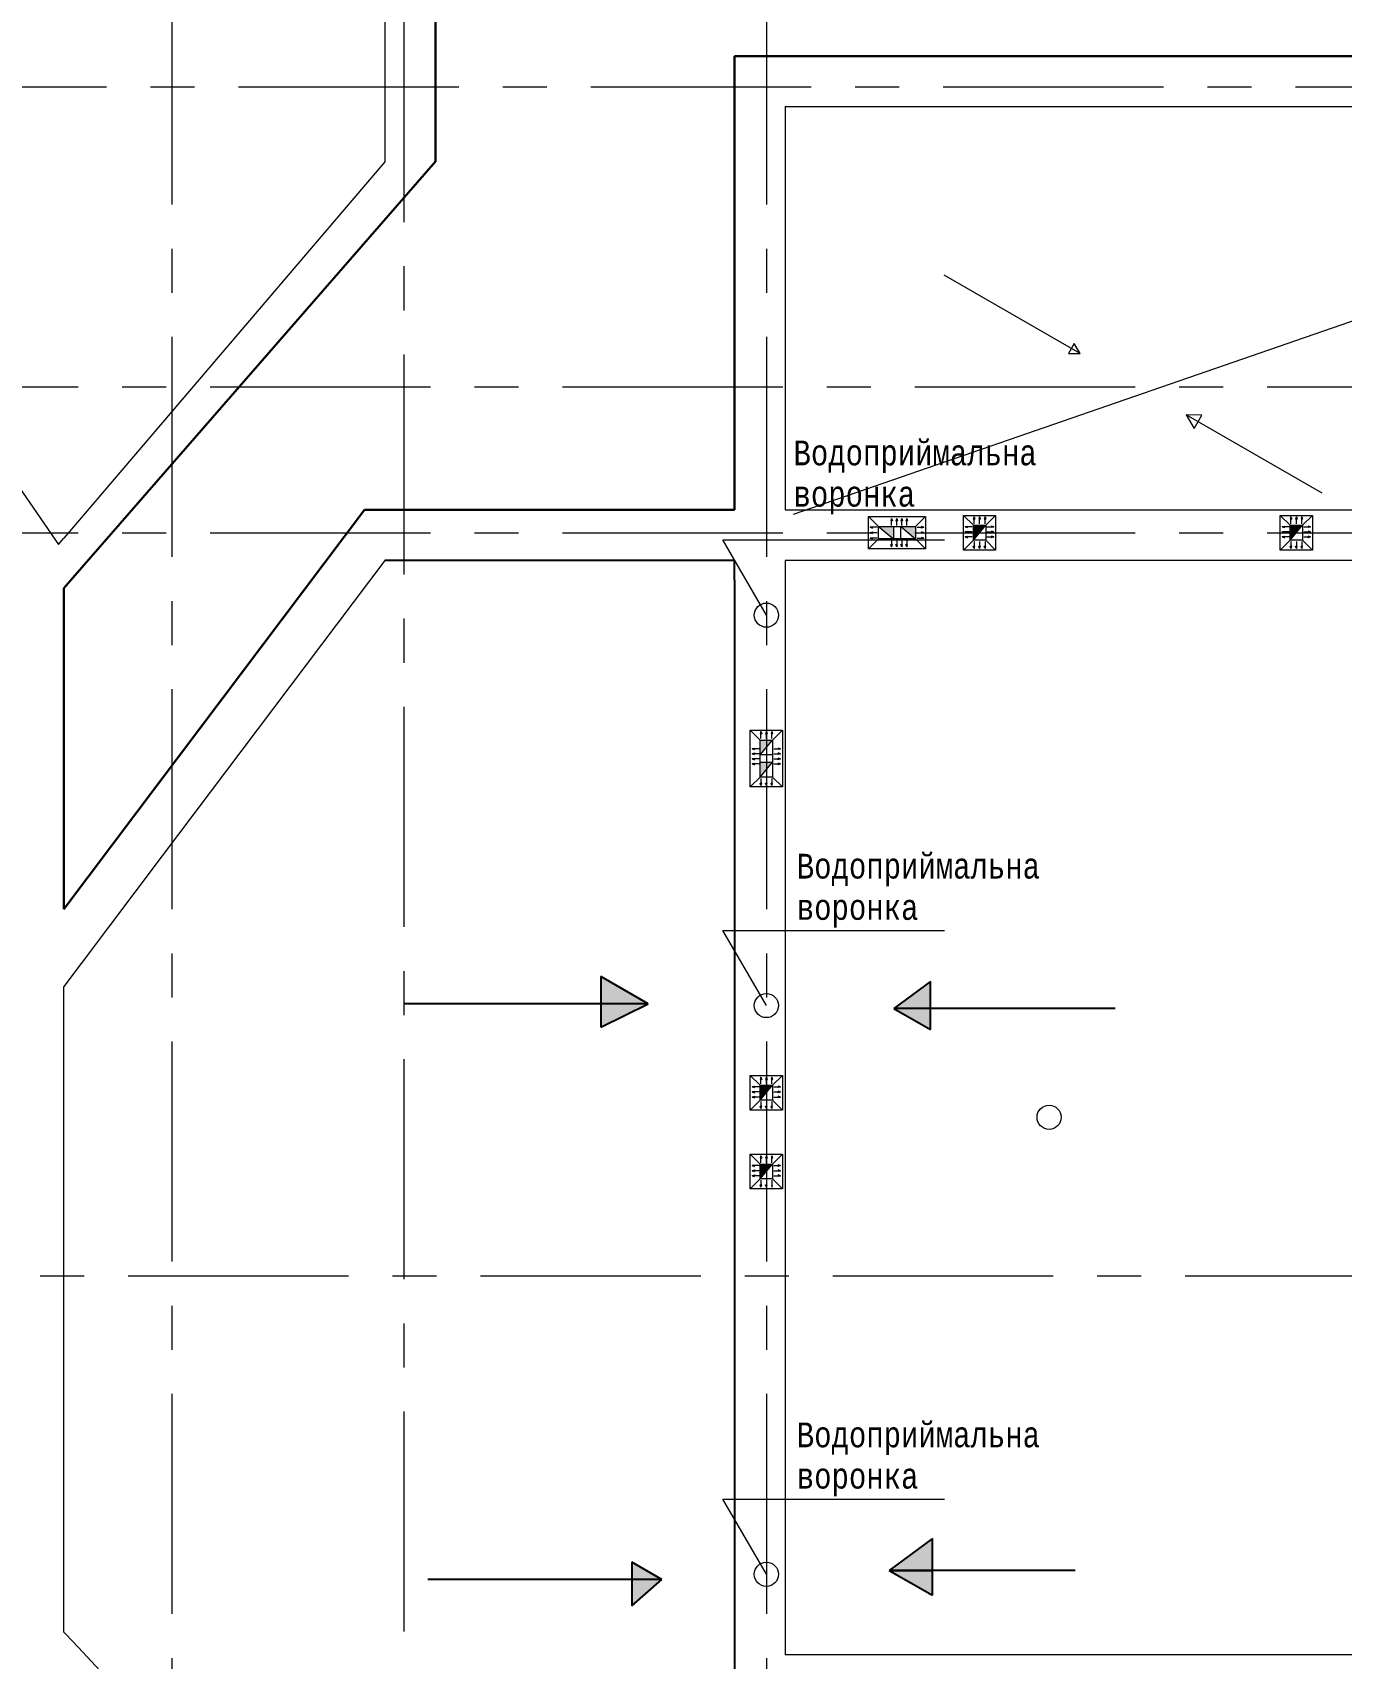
# Model space of a CAD drawing. Header units: millimetres. Extents: x -689206 to 4969298, y -1019800 to 703299.
# Drawn here: x 468874 to 482086, y -71570 to -55160 of the extents above; entities that cross this region are included whole.
import ezdxf

# ---------------------------------------------------------------- set-up
doc = ezdxf.new("R2010")
doc.units = ezdxf.units.MM
doc.linetypes.add('JIS_02_4.0', pattern=[5.5, 4, -1.5])
doc.linetypes.add('осеваяX2', pattern=[101.6, 63.5, -12.7, 12.7, -12.7])
doc.layers.add('кровля', color=211, linetype='Continuous')
doc.layers.add('четотам', color=7, linetype='Continuous')
for name, color, linetype, lineweight in [('несущие', 7, 'Continuous', 30), ('РАЗМЕРЫ', 7, 'Continuous', 9), ('сваи', 7, 'JIS_02_4.0', 30), ('стены', 7, 'Continuous', 20)]:
    doc.layers.add(name, color=color, linetype=linetype, lineweight=lineweight)
doc.styles.add('Аннотативный', font='isocteur.ttf', dxfattribs={"width": 0.7, "height": 250})

msp = doc.modelspace()

# ---------------------------------------------------------------- hatches: boundary and pattern name
at = {"layer": 'кровля', "lineweight": 15, "true_color": 0x000000}
h = msp.add_hatch(color=18, dxfattribs=at)
h.dxf.hatch_style = 1
h.paths.add_polyline_path([(478377.2, -60072.6), (478385.4, -60072.6), (478377.2, -60048.9)])
h.paths.add_polyline_path([(478369.1, -60072.6), (478377.2, -60072.6), (478377.2, -60048.9)])
h = msp.add_hatch(color=18, dxfattribs=at)
h.dxf.hatch_style = 1
h.paths.add_polyline_path([(478432.5, -60072.6), (478440.6, -60072.6), (478432.5, -60048.9)])
h.paths.add_polyline_path([(478424.4, -60072.6), (478432.5, -60072.6), (478432.5, -60048.9)])
h = msp.add_hatch(color=18, dxfattribs=at)
h.dxf.hatch_style = 1
h.paths.add_polyline_path([(478487.8, -60048.9), (478479.6, -60072.6), (478487.8, -60072.6)])
h.paths.add_polyline_path([(478487.8, -60048.9), (478487.8, -60072.6), (478495.9, -60072.6)])
h = msp.add_hatch(color=18, dxfattribs=at)
h.dxf.hatch_style = 1
h.paths.add_polyline_path([(481574.7, -60072.6), (481582.9, -60072.6), (481574.7, -60048.9)])
h.paths.add_polyline_path([(481566.6, -60072.6), (481574.7, -60072.6), (481574.7, -60048.9)])
h = msp.add_hatch(color=18, dxfattribs=at)
h.dxf.hatch_style = 1
h.paths.add_polyline_path([(481630, -60072.6), (481638.1, -60072.6), (481630, -60048.9)])
h.paths.add_polyline_path([(481621.9, -60072.6), (481630, -60072.6), (481630, -60048.9)])
h = msp.add_hatch(color=18, dxfattribs=at)
h.dxf.hatch_style = 1
h.paths.add_polyline_path([(481685.3, -60048.9), (481677.1, -60072.6), (481685.3, -60072.6)])
h.paths.add_polyline_path([(481685.3, -60048.9), (481685.3, -60072.6), (481693.4, -60072.6)])
at = {"layer": 'кровля', "lineweight": 15}
h = msp.add_hatch(color=7, dxfattribs=at)
h.dxf.hatch_style = 1
h.paths.add_polyline_path([(477328.1, -60152.5), (477351.7, -60160.6), (477351.7, -60152.5)])
h.paths.add_polyline_path([(477328.1, -60152.5), (477351.7, -60152.5), (477351.7, -60144.3)])
h = msp.add_hatch(color=7, dxfattribs=at)
h.dxf.hatch_style = 1
h.paths.add_polyline_path([(477328.1, -60207.8), (477351.7, -60215.9), (477351.7, -60207.8)])
h.paths.add_polyline_path([(477328.1, -60207.8), (477351.7, -60207.8), (477351.7, -60199.6)])
h = msp.add_hatch(color=7, dxfattribs=at)
h.dxf.hatch_style = 1
h.paths.add_polyline_path([(477545.3, -60087.4), (477553.5, -60087.4), (477545.3, -60063.8)])
h.paths.add_polyline_path([(477537.2, -60087.4), (477545.3, -60087.4), (477545.3, -60063.8)])
h = msp.add_hatch(color=7, dxfattribs=at)
h.dxf.hatch_style = 1
h.paths.add_polyline_path([(477596.6, -60063.8), (477588.5, -60087.4), (477596.6, -60087.4)])
h.paths.add_polyline_path([(477596.6, -60063.8), (477596.6, -60087.4), (477604.7, -60087.4)])
h = msp.add_hatch(color=7, dxfattribs=at)
h.dxf.hatch_style = 1
h.paths.add_polyline_path([(477647.8, -60063.8), (477639.7, -60087.4), (477647.8, -60087.4)])
h.paths.add_polyline_path([(477647.8, -60063.8), (477647.8, -60087.4), (477656, -60087.4)])
h = msp.add_hatch(color=7, dxfattribs=at)
h.dxf.hatch_style = 1
h.paths.add_polyline_path([(477697.6, -60063.8), (477689.5, -60087.4), (477697.6, -60087.4)])
h.paths.add_polyline_path([(477697.6, -60063.8), (477697.6, -60087.4), (477705.8, -60087.4)])
h = msp.add_hatch(color=7, dxfattribs=at)
h.dxf.hatch_style = 1
h.paths.add_polyline_path([(477848.3, -60152.5), (477848.3, -60160.6), (477871.9, -60152.5)])
h.paths.add_polyline_path([(477848.3, -60144.3), (477848.3, -60152.5), (477871.9, -60152.5)])
h = msp.add_hatch(color=7, dxfattribs=at)
h.dxf.hatch_style = 1
h.paths.add_polyline_path([(477848.3, -60207.8), (477848.3, -60215.9), (477871.9, -60207.8)])
h.paths.add_polyline_path([(477848.3, -60199.6), (477848.3, -60207.8), (477871.9, -60207.8)])
at = {"layer": 'кровля', "lineweight": 15, "true_color": 0x000000}
h = msp.add_hatch(color=18, dxfattribs=at)
h.dxf.hatch_style = 1
h.paths.add_polyline_path([(478288.5, -60148.3), (478312.2, -60156.5), (478312.2, -60148.3)])
h.paths.add_polyline_path([(478288.5, -60148.3), (478312.2, -60148.3), (478312.2, -60140.2)])
h = msp.add_hatch(color=18, dxfattribs=at)
h.dxf.hatch_style = 1
h.paths.add_polyline_path([(478288.5, -60199.6), (478312.2, -60207.7), (478312.2, -60199.6)])
h.paths.add_polyline_path([(478288.5, -60199.6), (478312.2, -60199.6), (478312.2, -60191.4)])
h = msp.add_hatch(color=18, dxfattribs=at)
h.dxf.hatch_style = 1
h.paths.add_polyline_path([(478552.8, -60148.3), (478552.8, -60156.5), (478576.5, -60148.3)])
h.paths.add_polyline_path([(478552.8, -60140.2), (478552.8, -60148.3), (478576.5, -60148.3)])
h = msp.add_hatch(color=18, dxfattribs=at)
h.dxf.hatch_style = 1
h.paths.add_polyline_path([(478552.8, -60199.6), (478552.8, -60207.7), (478576.5, -60199.6)])
h.paths.add_polyline_path([(478552.8, -60191.4), (478552.8, -60199.6), (478576.5, -60199.6)])
h = msp.add_hatch(color=18, dxfattribs=at)
h.dxf.hatch_style = 1
h.paths.add_polyline_path([(481486, -60148.3), (481509.7, -60156.5), (481509.7, -60148.3)])
h.paths.add_polyline_path([(481486, -60148.3), (481509.7, -60148.3), (481509.7, -60140.2)])
h = msp.add_hatch(color=18, dxfattribs=at)
h.dxf.hatch_style = 1
h.paths.add_polyline_path([(481486, -60199.6), (481509.7, -60207.7), (481509.7, -60199.6)])
h.paths.add_polyline_path([(481486, -60199.6), (481509.7, -60199.6), (481509.7, -60191.4)])
h = msp.add_hatch(color=18, dxfattribs=at)
h.dxf.hatch_style = 1
h.paths.add_polyline_path([(481750.3, -60148.3), (481750.3, -60156.5), (481774, -60148.3)])
h.paths.add_polyline_path([(481750.3, -60140.2), (481750.3, -60148.3), (481774, -60148.3)])
h = msp.add_hatch(color=18, dxfattribs=at)
h.dxf.hatch_style = 1
h.paths.add_polyline_path([(481750.3, -60199.6), (481750.3, -60207.7), (481774, -60199.6)])
h.paths.add_polyline_path([(481750.3, -60191.4), (481750.3, -60199.6), (481774, -60199.6)])
at = {"layer": 'кровля', "lineweight": 15}
h = msp.add_hatch(color=7, dxfattribs=at)
h.dxf.hatch_style = 1
h.paths.add_polyline_path([(477351.7, -60263.1), (477351.7, -60254.9), (477328.1, -60263.1)])
h.paths.add_polyline_path([(477351.7, -60271.2), (477351.7, -60263.1), (477328.1, -60263.1)])
h = msp.add_hatch(color=7, dxfattribs=at)
h.dxf.hatch_style = 1
h.paths.add_polyline_path([(477545.3, -60351.7), (477553.5, -60328.1), (477545.3, -60328.1)])
h.paths.add_polyline_path([(477545.3, -60351.7), (477545.3, -60328.1), (477537.2, -60328.1)])
h = msp.add_hatch(color=7, dxfattribs=at)
h.dxf.hatch_style = 1
h.paths.add_polyline_path([(477596.6, -60328.1), (477588.5, -60328.1), (477596.6, -60351.7)])
h.paths.add_polyline_path([(477604.7, -60328.1), (477596.6, -60328.1), (477596.6, -60351.7)])
h = msp.add_hatch(color=7, dxfattribs=at)
h.dxf.hatch_style = 1
h.paths.add_polyline_path([(477647.8, -60328.1), (477639.7, -60328.1), (477647.8, -60351.7)])
h.paths.add_polyline_path([(477656, -60328.1), (477647.8, -60328.1), (477647.8, -60351.7)])
h = msp.add_hatch(color=7, dxfattribs=at)
h.dxf.hatch_style = 1
h.paths.add_polyline_path([(477697.6, -60328.1), (477689.5, -60328.1), (477697.6, -60351.7)])
h.paths.add_polyline_path([(477705.8, -60328.1), (477697.6, -60328.1), (477697.6, -60351.7)])
h = msp.add_hatch(color=7, dxfattribs=at)
h.dxf.hatch_style = 1
h.paths.add_polyline_path([(477871.9, -60263.1), (477848.3, -60254.9), (477848.3, -60263.1)])
h.paths.add_polyline_path([(477871.9, -60263.1), (477848.3, -60263.1), (477848.3, -60271.2)])
at = {"layer": 'кровля', "lineweight": 15, "true_color": 0x000000}
h = msp.add_hatch(color=18, dxfattribs=at)
h.dxf.hatch_style = 1
h.paths.add_polyline_path([(478312.2, -60250.8), (478312.2, -60242.7), (478288.5, -60250.8)])
h.paths.add_polyline_path([(478312.2, -60259), (478312.2, -60250.8), (478288.5, -60250.8)])
h = msp.add_hatch(color=18, dxfattribs=at)
h.dxf.hatch_style = 1
h.paths.add_polyline_path([(478377.2, -60366.6), (478385.4, -60343), (478377.2, -60343)])
h.paths.add_polyline_path([(478377.2, -60366.6), (478377.2, -60343), (478369.1, -60343)])
h = msp.add_hatch(color=18, dxfattribs=at)
h.dxf.hatch_style = 1
h.paths.add_polyline_path([(478432.5, -60366.6), (478440.6, -60343), (478432.5, -60343)])
h.paths.add_polyline_path([(478432.5, -60366.6), (478432.5, -60343), (478424.4, -60343)])
h = msp.add_hatch(color=18, dxfattribs=at)
h.dxf.hatch_style = 1
h.paths.add_polyline_path([(478487.8, -60343), (478479.6, -60343), (478487.8, -60366.6)])
h.paths.add_polyline_path([(478495.9, -60343), (478487.8, -60343), (478487.8, -60366.6)])
h = msp.add_hatch(color=18, dxfattribs=at)
h.dxf.hatch_style = 1
h.paths.add_polyline_path([(478576.5, -60250.8), (478552.8, -60242.7), (478552.8, -60250.8)])
h.paths.add_polyline_path([(478576.5, -60250.8), (478552.8, -60250.8), (478552.8, -60259)])
h = msp.add_hatch(color=18, dxfattribs=at)
h.dxf.hatch_style = 1
h.paths.add_polyline_path([(481509.7, -60250.8), (481509.7, -60242.7), (481486, -60250.8)])
h.paths.add_polyline_path([(481509.7, -60259), (481509.7, -60250.8), (481486, -60250.8)])
h = msp.add_hatch(color=18, dxfattribs=at)
h.dxf.hatch_style = 1
h.paths.add_polyline_path([(481582.9, -60343), (481574.7, -60343), (481574.7, -60366.6)])
h.paths.add_polyline_path([(481574.7, -60343), (481566.6, -60343), (481574.7, -60366.6)])
h = msp.add_hatch(color=18, dxfattribs=at)
h.dxf.hatch_style = 1
h.paths.add_polyline_path([(481638.1, -60343), (481630, -60343), (481630, -60366.6)])
h.paths.add_polyline_path([(481630, -60343), (481621.9, -60343), (481630, -60366.6)])
h = msp.add_hatch(color=18, dxfattribs=at)
h.dxf.hatch_style = 1
h.paths.add_polyline_path([(481685.3, -60343), (481677.1, -60343), (481685.3, -60366.6)])
h.paths.add_polyline_path([(481693.4, -60343), (481685.3, -60343), (481685.3, -60366.6)])
h = msp.add_hatch(color=18, dxfattribs=at)
h.dxf.hatch_style = 1
h.paths.add_polyline_path([(481774, -60250.8), (481750.3, -60242.7), (481750.3, -60250.8)])
h.paths.add_polyline_path([(481774, -60250.8), (481750.3, -60250.8), (481750.3, -60259)])
at = {"layer": 'кровля', "lineweight": 15}
h = msp.add_hatch(color=7, dxfattribs=at)
h.dxf.hatch_style = 1
h.paths.add_polyline_path([(476225.8, -62238.6), (476233.9, -62238.6), (476225.8, -62214.9)])
h.paths.add_polyline_path([(476217.6, -62238.6), (476225.8, -62238.6), (476225.8, -62214.9)])
h = msp.add_hatch(color=7, dxfattribs=at)
h.dxf.hatch_style = 1
h.paths.add_polyline_path([(476281.1, -62238.6), (476289.2, -62238.6), (476281.1, -62214.9)])
h.paths.add_polyline_path([(476272.9, -62238.6), (476281.1, -62238.6), (476281.1, -62214.9)])
h = msp.add_hatch(color=7, dxfattribs=at)
h.dxf.hatch_style = 1
h.paths.add_polyline_path([(476336.3, -62214.9), (476328.2, -62238.6), (476336.3, -62238.6)])
h.paths.add_polyline_path([(476336.3, -62214.9), (476336.3, -62238.6), (476344.5, -62238.6)])
h = msp.add_hatch(color=7, dxfattribs=at)
h.dxf.hatch_style = 1
h.paths.add_polyline_path([(476137.1, -62389.2), (476160.7, -62397.4), (476160.7, -62389.2)])
h.paths.add_polyline_path([(476137.1, -62389.2), (476160.7, -62389.2), (476160.7, -62381.1)])
h = msp.add_hatch(color=7, dxfattribs=at)
h.dxf.hatch_style = 1
h.paths.add_polyline_path([(476137.1, -62439), (476160.7, -62447.2), (476160.7, -62439)])
h.paths.add_polyline_path([(476137.1, -62439), (476160.7, -62439), (476160.7, -62430.9)])
h = msp.add_hatch(color=7, dxfattribs=at)
h.dxf.hatch_style = 1
h.paths.add_polyline_path([(476137.1, -62490.3), (476160.7, -62498.4), (476160.7, -62490.3)])
h.paths.add_polyline_path([(476137.1, -62490.3), (476160.7, -62490.3), (476160.7, -62482.1)])
h = msp.add_hatch(color=7, dxfattribs=at)
h.dxf.hatch_style = 1
h.paths.add_polyline_path([(476401.4, -62389.2), (476401.4, -62397.4), (476425, -62389.2)])
h.paths.add_polyline_path([(476401.4, -62381.1), (476401.4, -62389.2), (476425, -62389.2)])
h = msp.add_hatch(color=7, dxfattribs=at)
h.dxf.hatch_style = 1
h.paths.add_polyline_path([(476401.4, -62439), (476401.4, -62447.2), (476425, -62439)])
h.paths.add_polyline_path([(476401.4, -62430.9), (476401.4, -62439), (476425, -62439)])
h = msp.add_hatch(color=7, dxfattribs=at)
h.dxf.hatch_style = 1
h.paths.add_polyline_path([(476401.4, -62490.3), (476401.4, -62498.4), (476425, -62490.3)])
h.paths.add_polyline_path([(476401.4, -62482.1), (476401.4, -62490.3), (476425, -62490.3)])
h = msp.add_hatch(color=7, dxfattribs=at)
h.dxf.hatch_style = 1
h.paths.add_polyline_path([(476160.7, -62541.5), (476160.7, -62533.4), (476137.1, -62541.5)])
h.paths.add_polyline_path([(476160.7, -62549.7), (476160.7, -62541.5), (476137.1, -62541.5)])
h = msp.add_hatch(color=7, dxfattribs=at)
h.dxf.hatch_style = 1
h.paths.add_polyline_path([(476425, -62541.5), (476401.4, -62533.4), (476401.4, -62541.5)])
h.paths.add_polyline_path([(476425, -62541.5), (476401.4, -62541.5), (476401.4, -62549.7)])
h = msp.add_hatch(color=7, dxfattribs=at)
h.dxf.hatch_style = 1
h.paths.add_polyline_path([(476225.8, -62758.8), (476233.9, -62735.2), (476225.8, -62735.2)])
h.paths.add_polyline_path([(476225.8, -62758.8), (476225.8, -62735.2), (476217.6, -62735.2)])
h = msp.add_hatch(color=7, dxfattribs=at)
h.dxf.hatch_style = 1
h.paths.add_polyline_path([(476281.1, -62758.8), (476289.2, -62735.2), (476281.1, -62735.2)])
h.paths.add_polyline_path([(476281.1, -62758.8), (476281.1, -62735.2), (476272.9, -62735.2)])
h = msp.add_hatch(color=7, dxfattribs=at)
h.dxf.hatch_style = 1
h.paths.add_polyline_path([(476336.3, -62735.2), (476328.2, -62735.2), (476336.3, -62758.8)])
h.paths.add_polyline_path([(476344.5, -62735.2), (476336.3, -62735.2), (476336.3, -62758.8)])
at = {"layer": 'кровля', "lineweight": 15, "true_color": 0x000000}
h = msp.add_hatch(color=18, dxfattribs=at)
h.dxf.hatch_style = 1
h.paths.add_polyline_path([(476137.1, -65800.5), (476160.7, -65808.7), (476160.7, -65800.5)])
h.paths.add_polyline_path([(476137.1, -65800.5), (476160.7, -65800.5), (476160.7, -65792.4)])
h = msp.add_hatch(color=18, dxfattribs=at)
h.dxf.hatch_style = 1
h.paths.add_polyline_path([(476225.8, -65724.8), (476233.9, -65724.8), (476225.8, -65701.2)])
h.paths.add_polyline_path([(476217.6, -65724.8), (476225.8, -65724.8), (476225.8, -65701.2)])
h = msp.add_hatch(color=18, dxfattribs=at)
h.dxf.hatch_style = 1
h.paths.add_polyline_path([(476281.1, -65724.8), (476289.2, -65724.8), (476281.1, -65701.2)])
h.paths.add_polyline_path([(476272.9, -65724.8), (476281.1, -65724.8), (476281.1, -65701.2)])
h = msp.add_hatch(color=18, dxfattribs=at)
h.dxf.hatch_style = 1
h.paths.add_polyline_path([(476336.3, -65701.2), (476328.2, -65724.8), (476336.3, -65724.8)])
h.paths.add_polyline_path([(476336.3, -65701.2), (476336.3, -65724.8), (476344.5, -65724.8)])
h = msp.add_hatch(color=18, dxfattribs=at)
h.dxf.hatch_style = 1
h.paths.add_polyline_path([(476401.4, -65800.5), (476401.4, -65808.7), (476425, -65800.5)])
h.paths.add_polyline_path([(476401.4, -65792.4), (476401.4, -65800.5), (476425, -65800.5)])
h = msp.add_hatch(color=18, dxfattribs=at)
h.dxf.hatch_style = 1
h.paths.add_polyline_path([(476137.1, -65851.8), (476160.7, -65859.9), (476160.7, -65851.8)])
h.paths.add_polyline_path([(476137.1, -65851.8), (476160.7, -65851.8), (476160.7, -65843.7)])
h = msp.add_hatch(color=18, dxfattribs=at)
h.dxf.hatch_style = 1
h.paths.add_polyline_path([(476160.7, -65903), (476160.7, -65894.9), (476137.1, -65903)])
h.paths.add_polyline_path([(476160.7, -65911.2), (476160.7, -65903), (476137.1, -65903)])
h = msp.add_hatch(color=18, dxfattribs=at)
h.dxf.hatch_style = 1
h.paths.add_polyline_path([(476401.4, -65851.8), (476401.4, -65859.9), (476425, -65851.8)])
h.paths.add_polyline_path([(476401.4, -65843.7), (476401.4, -65851.8), (476425, -65851.8)])
h = msp.add_hatch(color=18, dxfattribs=at)
h.dxf.hatch_style = 1
h.paths.add_polyline_path([(476425, -65903), (476401.4, -65894.9), (476401.4, -65903)])
h.paths.add_polyline_path([(476425, -65903), (476401.4, -65903), (476401.4, -65911.2)])
h = msp.add_hatch(color=18, dxfattribs=at)
h.dxf.hatch_style = 1
h.paths.add_polyline_path([(476233.9, -65995.2), (476225.8, -65995.2), (476225.8, -66018.8)])
h.paths.add_polyline_path([(476225.8, -65995.2), (476217.6, -65995.2), (476225.8, -66018.8)])
h = msp.add_hatch(color=18, dxfattribs=at)
h.dxf.hatch_style = 1
h.paths.add_polyline_path([(476289.2, -65995.2), (476281.1, -65995.2), (476281.1, -66018.8)])
h.paths.add_polyline_path([(476281.1, -65995.2), (476272.9, -65995.2), (476281.1, -66018.8)])
h = msp.add_hatch(color=18, dxfattribs=at)
h.dxf.hatch_style = 1
h.paths.add_polyline_path([(476336.3, -65995.2), (476328.2, -65995.2), (476336.3, -66018.8)])
h.paths.add_polyline_path([(476344.5, -65995.2), (476336.3, -65995.2), (476336.3, -66018.8)])
h = msp.add_hatch(color=18, dxfattribs=at)
h.dxf.hatch_style = 1
h.paths.add_polyline_path([(476137.1, -66595.5), (476160.7, -66603.7), (476160.7, -66595.5)])
h.paths.add_polyline_path([(476137.1, -66595.5), (476160.7, -66595.5), (476160.7, -66587.4)])
h = msp.add_hatch(color=18, dxfattribs=at)
h.dxf.hatch_style = 1
h.paths.add_polyline_path([(476225.8, -66519.8), (476233.9, -66519.8), (476225.8, -66496.2)])
h.paths.add_polyline_path([(476217.6, -66519.8), (476225.8, -66519.8), (476225.8, -66496.2)])
h = msp.add_hatch(color=18, dxfattribs=at)
h.dxf.hatch_style = 1
h.paths.add_polyline_path([(476281.1, -66519.8), (476289.2, -66519.8), (476281.1, -66496.2)])
h.paths.add_polyline_path([(476272.9, -66519.8), (476281.1, -66519.8), (476281.1, -66496.2)])
h = msp.add_hatch(color=18, dxfattribs=at)
h.dxf.hatch_style = 1
h.paths.add_polyline_path([(476336.3, -66496.2), (476328.2, -66519.8), (476336.3, -66519.8)])
h.paths.add_polyline_path([(476336.3, -66496.2), (476336.3, -66519.8), (476344.5, -66519.8)])
h = msp.add_hatch(color=18, dxfattribs=at)
h.dxf.hatch_style = 1
h.paths.add_polyline_path([(476401.4, -66595.5), (476401.4, -66603.7), (476425, -66595.5)])
h.paths.add_polyline_path([(476401.4, -66587.4), (476401.4, -66595.5), (476425, -66595.5)])
h = msp.add_hatch(color=18, dxfattribs=at)
h.dxf.hatch_style = 1
h.paths.add_polyline_path([(476137.1, -66646.8), (476160.7, -66654.9), (476160.7, -66646.8)])
h.paths.add_polyline_path([(476137.1, -66646.8), (476160.7, -66646.8), (476160.7, -66638.7)])
h = msp.add_hatch(color=18, dxfattribs=at)
h.dxf.hatch_style = 1
h.paths.add_polyline_path([(476160.7, -66698), (476160.7, -66689.9), (476137.1, -66698)])
h.paths.add_polyline_path([(476160.7, -66706.2), (476160.7, -66698), (476137.1, -66698)])
h = msp.add_hatch(color=18, dxfattribs=at)
h.dxf.hatch_style = 1
h.paths.add_polyline_path([(476401.4, -66646.8), (476401.4, -66654.9), (476425, -66646.8)])
h.paths.add_polyline_path([(476401.4, -66638.7), (476401.4, -66646.8), (476425, -66646.8)])
h = msp.add_hatch(color=18, dxfattribs=at)
h.dxf.hatch_style = 1
h.paths.add_polyline_path([(476425, -66698), (476401.4, -66689.9), (476401.4, -66698)])
h.paths.add_polyline_path([(476425, -66698), (476401.4, -66698), (476401.4, -66706.2)])
h = msp.add_hatch(color=18, dxfattribs=at)
h.dxf.hatch_style = 1
h.paths.add_polyline_path([(476233.9, -66790.2), (476225.8, -66790.2), (476225.8, -66813.8)])
h.paths.add_polyline_path([(476225.8, -66790.2), (476217.6, -66790.2), (476225.8, -66813.8)])
h = msp.add_hatch(color=18, dxfattribs=at)
h.dxf.hatch_style = 1
h.paths.add_polyline_path([(476289.2, -66790.2), (476281.1, -66790.2), (476281.1, -66813.8)])
h.paths.add_polyline_path([(476281.1, -66790.2), (476272.9, -66790.2), (476281.1, -66813.8)])
h = msp.add_hatch(color=18, dxfattribs=at)
h.dxf.hatch_style = 1
h.paths.add_polyline_path([(476336.3, -66790.2), (476328.2, -66790.2), (476336.3, -66813.8)])
h.paths.add_polyline_path([(476344.5, -66790.2), (476336.3, -66790.2), (476336.3, -66813.8)])
at = {"layer": 'РАЗМЕРЫ', "lineweight": 20, "ltscale": 150}
h = msp.add_hatch(color=256, dxfattribs=at)
h.dxf.hatch_style = 1
h.paths.add_polyline_path([(477786.9, -60270.3), (477786.9, -60145.3), (477636.9, -60145.3)])
h.paths.add_polyline_path([(477563.1, -60270.3), (477563.1, -60145.3), (477413.1, -60145.3)])
h = msp.add_hatch(color=256, dxfattribs=at)
h.dxf.hatch_style = 1
h.paths.add_polyline_path([(478495, -60132.8), (478370, -60132.8), (478370, -60282.8)])
h = msp.add_hatch(color=256, dxfattribs=at)
h.dxf.hatch_style = 1
h.paths.add_polyline_path([(481692.5, -60132.8), (481567.5, -60132.8), (481567.5, -60282.8)])
h = msp.add_hatch(color=256, dxfattribs=at)
h.dxf.hatch_style = 1
h.paths.add_polyline_path([(476343.6, -62300), (476218.6, -62300), (476218.6, -62450)])
h.paths.add_polyline_path([(476343.6, -62523.7), (476218.6, -62523.7), (476218.6, -62673.7)])
h = msp.add_hatch(color=256, dxfattribs=at)
h.dxf.hatch_style = 1
h.paths.add_polyline_path([(477957.6, -70358.2), (477521.5, -70680.4), (477957.6, -70680.4)])
h.paths.add_polyline_path([(477957.6, -70680.4), (477521.5, -70680.4), (477957.6, -70932.2)])
h.paths.add_polyline_path([(474921.9, -70598.6), (474921.9, -70774.1), (475225.9, -70774.1)])
h.paths.add_polyline_path([(475225.9, -70774.1), (474921.9, -70774.1), (474921.9, -71038.9)])
h.paths.add_polyline_path([(474610.2, -64687.6), (474610.2, -64963.9), (475088.8, -64963.9)])
h.paths.add_polyline_path([(475088.8, -64963.9), (474610.2, -64963.9), (474610.2, -65199.3)])
h.paths.add_polyline_path([(477936.7, -64736.8), (477568.3, -65008.7), (477936.7, -65008.7)])
h.paths.add_polyline_path([(477936.7, -65008.7), (477568.3, -65008.7), (477936.7, -65221.3)])
h = msp.add_hatch(color=256, dxfattribs=at)
h.dxf.hatch_style = 1
h.paths.add_polyline_path([(476343.6, -65785), (476218.6, -65785), (476218.6, -65935)])
h = msp.add_hatch(color=256, dxfattribs=at)
h.dxf.hatch_style = 1
h.paths.add_polyline_path([(476343.6, -66580), (476218.6, -66580), (476218.6, -66730)])

# ---------------------------------------------------------------- linework, layer by layer
at = {"layer": 'кровля', "color": 7, "lineweight": 15}
for p, q in [((477413.1, -60145.3), (477313.1, -60045.3)), ((477786.9, -60145.3), (477886.9, -60045.3)), ((477328.1, -60152.5), (477351.7, -60144.3)), ((477398.1, -60152.5), (477328.1, -60152.5)), ((477328.1, -60152.5), (477351.7, -60160.6)), ((477328.1, -60207.8), (477351.7, -60199.6)), ((477398.1, -60207.8), (477328.1, -60207.8)), ((477328.1, -60207.8), (477351.7, -60215.9)), ((477351.7, -60144.3), (477351.7, -60152.5)), ((477351.7, -60160.6), (477351.7, -60152.5)), ((477351.7, -60199.6), (477351.7, -60207.8)), ((477351.7, -60215.9), (477351.7, -60207.8)), ((477545.3, -60063.8), (477537.2, -60087.4)), ((477537.2, -60087.4), (477545.3, -60087.4)), ((477545.3, -60133.8), (477545.3, -60063.8)), ((477545.3, -60063.8), (477553.5, -60087.4)), ((477553.5, -60087.4), (477545.3, -60087.4)), ((477596.6, -60063.8), (477588.5, -60087.4)), ((477588.5, -60087.4), (477596.6, -60087.4)), ((477596.6, -60133.8), (477596.6, -60063.8)), ((477596.6, -60063.8), (477604.7, -60087.4)), ((477604.7, -60087.4), (477596.6, -60087.4)), ((477647.8, -60063.8), (477639.7, -60087.4)), ((477639.7, -60087.4), (477647.8, -60087.4)), ((477647.8, -60133.8), (477647.8, -60063.8)), ((477647.8, -60063.8), (477656, -60087.4)), ((477656, -60087.4), (477647.8, -60087.4)), ((477697.6, -60063.8), (477689.5, -60087.4)), ((477689.5, -60087.4), (477697.6, -60087.4)), ((477697.6, -60133.8), (477697.6, -60063.8)), ((477697.6, -60063.8), (477705.8, -60087.4)), ((477705.8, -60087.4), (477697.6, -60087.4)), ((477801.9, -60152.5), (477871.9, -60152.5)), ((477801.9, -60207.8), (477871.9, -60207.8)), ((477871.9, -60152.5), (477848.3, -60144.3)), ((477848.3, -60144.3), (477848.3, -60152.5)), ((477871.9, -60152.5), (477848.3, -60160.6)), ((477848.3, -60160.6), (477848.3, -60152.5)), ((477871.9, -60207.8), (477848.3, -60199.6)), ((477848.3, -60199.6), (477848.3, -60207.8)), ((477871.9, -60207.8), (477848.3, -60215.9)), ((477848.3, -60215.9), (477848.3, -60207.8)), ((477413.1, -60270.3), (477313.1, -60370.3)), ((477328.1, -60263.1), (477351.7, -60254.9)), ((477398.1, -60263.1), (477328.1, -60263.1)), ((477328.1, -60263.1), (477351.7, -60271.2)), ((477351.7, -60254.9), (477351.7, -60263.1)), ((477351.7, -60271.2), (477351.7, -60263.1)), ((477545.3, -60351.7), (477537.2, -60328.1)), ((477537.2, -60328.1), (477545.3, -60328.1)), ((477545.3, -60281.7), (477545.3, -60351.7)), ((477545.3, -60351.7), (477553.5, -60328.1)), ((477553.5, -60328.1), (477545.3, -60328.1)), ((477596.6, -60351.7), (477588.5, -60328.1)), ((477588.5, -60328.1), (477596.6, -60328.1)), ((477596.6, -60281.7), (477596.6, -60351.7)), ((477596.6, -60351.7), (477604.7, -60328.1)), ((477604.7, -60328.1), (477596.6, -60328.1)), ((477647.8, -60351.7), (477639.7, -60328.1)), ((477639.7, -60328.1), (477647.8, -60328.1)), ((477647.8, -60281.7), (477647.8, -60351.7)), ((477647.8, -60351.7), (477656, -60328.1)), ((477656, -60328.1), (477647.8, -60328.1)), ((477697.6, -60351.7), (477689.5, -60328.1)), ((477689.5, -60328.1), (477697.6, -60328.1)), ((477697.6, -60281.7), (477697.6, -60351.7)), ((477697.6, -60351.7), (477705.8, -60328.1)), ((477705.8, -60328.1), (477697.6, -60328.1)), ((477786.9, -60270.3), (477886.9, -60370.3)), ((477801.9, -60263.1), (477871.9, -60263.1)), ((477871.9, -60263.1), (477848.3, -60254.9)), ((477848.3, -60254.9), (477848.3, -60263.1)), ((477871.9, -60263.1), (477848.3, -60271.2)), ((477848.3, -60271.2), (477848.3, -60263.1)), ((476218.6, -62300), (476118.6, -62200)), ((476225.8, -62214.9), (476217.6, -62238.6)), ((476217.6, -62238.6), (476225.8, -62238.6)), ((476225.8, -62284.9), (476225.8, -62214.9)), ((476225.8, -62214.9), (476233.9, -62238.6)), ((476233.9, -62238.6), (476225.8, -62238.6)), ((476281.1, -62214.9), (476272.9, -62238.6)), ((476272.9, -62238.6), (476281.1, -62238.6)), ((476281.1, -62284.9), (476281.1, -62214.9)), ((476281.1, -62214.9), (476289.2, -62238.6)), ((476289.2, -62238.6), (476281.1, -62238.6)), ((476336.3, -62214.9), (476328.2, -62238.6)), ((476328.2, -62238.6), (476336.3, -62238.6)), ((476336.3, -62284.9), (476336.3, -62214.9)), ((476336.3, -62214.9), (476344.5, -62238.6)), ((476344.5, -62238.6), (476336.3, -62238.6)), ((476343.6, -62300), (476443.6, -62200)), ((476137.1, -62389.2), (476160.7, -62381.1)), ((476207.1, -62389.2), (476137.1, -62389.2)), ((476137.1, -62389.2), (476160.7, -62397.4)), ((476137.1, -62439), (476160.7, -62430.9)), ((476207.1, -62439), (476137.1, -62439)), ((476137.1, -62439), (476160.7, -62447.2)), ((476137.1, -62490.3), (476160.7, -62482.1)), ((476207.1, -62490.3), (476137.1, -62490.3)), ((476137.1, -62490.3), (476160.7, -62498.4)), ((476160.7, -62381.1), (476160.7, -62389.2)), ((476160.7, -62397.4), (476160.7, -62389.2)), ((476160.7, -62430.9), (476160.7, -62439)), ((476160.7, -62447.2), (476160.7, -62439)), ((476160.7, -62482.1), (476160.7, -62490.3)), ((476160.7, -62498.4), (476160.7, -62490.3)), ((476355, -62389.2), (476425, -62389.2)), ((476355, -62439), (476425, -62439)), ((476355, -62490.3), (476425, -62490.3)), ((476425, -62389.2), (476401.4, -62381.1)), ((476401.4, -62381.1), (476401.4, -62389.2)), ((476425, -62389.2), (476401.4, -62397.4)), ((476401.4, -62397.4), (476401.4, -62389.2)), ((476425, -62439), (476401.4, -62430.9)), ((476401.4, -62430.9), (476401.4, -62439)), ((476425, -62439), (476401.4, -62447.2)), ((476401.4, -62447.2), (476401.4, -62439)), ((476425, -62490.3), (476401.4, -62482.1)), ((476401.4, -62482.1), (476401.4, -62490.3)), ((476425, -62490.3), (476401.4, -62498.4)), ((476401.4, -62498.4), (476401.4, -62490.3)), ((476218.6, -62673.7), (476118.6, -62773.7)), ((476137.1, -62541.5), (476160.7, -62533.4)), ((476207.1, -62541.5), (476137.1, -62541.5)), ((476137.1, -62541.5), (476160.7, -62549.7)), ((476160.7, -62533.4), (476160.7, -62541.5)), ((476160.7, -62549.7), (476160.7, -62541.5)), ((476343.6, -62673.7), (476443.6, -62773.7)), ((476355, -62541.5), (476425, -62541.5)), ((476425, -62541.5), (476401.4, -62533.4)), ((476401.4, -62533.4), (476401.4, -62541.5)), ((476425, -62541.5), (476401.4, -62549.7)), ((476401.4, -62549.7), (476401.4, -62541.5)), ((476225.8, -62758.8), (476217.6, -62735.2)), ((476217.6, -62735.2), (476225.8, -62735.2)), ((476225.8, -62688.8), (476225.8, -62758.8)), ((476225.8, -62758.8), (476233.9, -62735.2)), ((476233.9, -62735.2), (476225.8, -62735.2)), ((476281.1, -62758.8), (476272.9, -62735.2)), ((476272.9, -62735.2), (476281.1, -62735.2)), ((476281.1, -62688.8), (476281.1, -62758.8)), ((476281.1, -62758.8), (476289.2, -62735.2)), ((476289.2, -62735.2), (476281.1, -62735.2)), ((476336.3, -62758.8), (476328.2, -62735.2)), ((476328.2, -62735.2), (476336.3, -62735.2)), ((476336.3, -62688.8), (476336.3, -62758.8)), ((476336.3, -62758.8), (476344.5, -62735.2)), ((476344.5, -62735.2), (476336.3, -62735.2))]:
    msp.add_line(p, q, dxfattribs=at)
at = {"layer": 'кровля', "color": 18, "lineweight": 15, "true_color": 0x000000}
for p, q in [((478370, -60132.8), (478270, -60032.8)), ((478377.2, -60048.9), (478369.1, -60072.6)), ((478377.2, -60118.9), (478377.2, -60048.9)), ((478377.2, -60048.9), (478385.4, -60072.6)), ((478432.5, -60048.9), (478424.4, -60072.6)), ((478432.5, -60118.9), (478432.5, -60048.9)), ((478432.5, -60048.9), (478440.6, -60072.6)), ((478487.8, -60048.9), (478479.6, -60072.6)), ((478487.8, -60118.9), (478487.8, -60048.9)), ((478487.8, -60048.9), (478495.9, -60072.6)), ((478495, -60132.8), (478595, -60032.8)), ((481567.5, -60132.8), (481467.5, -60032.8)), ((481574.7, -60048.9), (481566.6, -60072.6)), ((481574.7, -60118.9), (481574.7, -60048.9)), ((481574.7, -60048.9), (481582.9, -60072.6)), ((481630, -60048.9), (481621.9, -60072.6)), ((481630, -60118.9), (481630, -60048.9)), ((481630, -60048.9), (481638.1, -60072.6)), ((481685.3, -60048.9), (481677.1, -60072.6)), ((481685.3, -60118.9), (481685.3, -60048.9)), ((481685.3, -60048.9), (481693.4, -60072.6)), ((481692.5, -60132.8), (481792.5, -60032.8)), ((478288.5, -60148.3), (478312.2, -60140.2)), ((478358.5, -60148.3), (478288.5, -60148.3)), ((478288.5, -60148.3), (478312.2, -60156.5)), ((478288.5, -60199.6), (478312.2, -60191.4)), ((478358.5, -60199.6), (478288.5, -60199.6)), ((478288.5, -60199.6), (478312.2, -60207.7)), ((478312.2, -60140.2), (478312.2, -60148.3)), ((478312.2, -60156.5), (478312.2, -60148.3)), ((478312.2, -60191.4), (478312.2, -60199.6)), ((478312.2, -60207.7), (478312.2, -60199.6)), ((478369.1, -60072.6), (478377.2, -60072.6)), ((478385.4, -60072.6), (478377.2, -60072.6)), ((478424.4, -60072.6), (478432.5, -60072.6)), ((478440.6, -60072.6), (478432.5, -60072.6)), ((478479.6, -60072.6), (478487.8, -60072.6)), ((478495.9, -60072.6), (478487.8, -60072.6)), ((478506.5, -60148.3), (478576.5, -60148.3)), ((478506.5, -60199.6), (478576.5, -60199.6)), ((478576.5, -60148.3), (478552.8, -60140.2)), ((478552.8, -60140.2), (478552.8, -60148.3)), ((478576.5, -60148.3), (478552.8, -60156.5)), ((478552.8, -60156.5), (478552.8, -60148.3)), ((478576.5, -60199.6), (478552.8, -60191.4)), ((478552.8, -60191.4), (478552.8, -60199.6)), ((478576.5, -60199.6), (478552.8, -60207.7)), ((478552.8, -60207.7), (478552.8, -60199.6)), ((481486, -60148.3), (481509.7, -60140.2)), ((481556, -60148.3), (481486, -60148.3)), ((481486, -60148.3), (481509.7, -60156.5)), ((481486, -60199.6), (481509.7, -60191.4)), ((481556, -60199.6), (481486, -60199.6)), ((481486, -60199.6), (481509.7, -60207.7)), ((481509.7, -60140.2), (481509.7, -60148.3)), ((481509.7, -60156.5), (481509.7, -60148.3)), ((481509.7, -60191.4), (481509.7, -60199.6)), ((481509.7, -60207.7), (481509.7, -60199.6)), ((481566.6, -60072.6), (481574.7, -60072.6)), ((481582.9, -60072.6), (481574.7, -60072.6)), ((481621.9, -60072.6), (481630, -60072.6)), ((481638.1, -60072.6), (481630, -60072.6)), ((481677.1, -60072.6), (481685.3, -60072.6)), ((481693.4, -60072.6), (481685.3, -60072.6)), ((481704, -60148.3), (481774, -60148.3)), ((481704, -60199.6), (481774, -60199.6)), ((481774, -60148.3), (481750.3, -60140.2)), ((481750.3, -60140.2), (481750.3, -60148.3)), ((481774, -60148.3), (481750.3, -60156.5)), ((481750.3, -60156.5), (481750.3, -60148.3)), ((481774, -60199.6), (481750.3, -60191.4)), ((481750.3, -60191.4), (481750.3, -60199.6)), ((481774, -60199.6), (481750.3, -60207.7)), ((481750.3, -60207.7), (481750.3, -60199.6)), ((478370, -60282.8), (478270, -60382.8)), ((478288.5, -60250.8), (478312.2, -60242.7)), ((478358.5, -60250.8), (478288.5, -60250.8)), ((478288.5, -60250.8), (478312.2, -60259)), ((478312.2, -60242.7), (478312.2, -60250.8)), ((478312.2, -60259), (478312.2, -60250.8)), ((478377.2, -60366.6), (478369.1, -60343)), ((478369.1, -60343), (478377.2, -60343)), ((478377.2, -60296.6), (478377.2, -60366.6)), ((478377.2, -60366.6), (478385.4, -60343)), ((478385.4, -60343), (478377.2, -60343)), ((478432.5, -60366.6), (478424.4, -60343)), ((478424.4, -60343), (478432.5, -60343)), ((478432.5, -60296.6), (478432.5, -60366.6)), ((478432.5, -60366.6), (478440.6, -60343)), ((478440.6, -60343), (478432.5, -60343)), ((478487.8, -60366.6), (478479.6, -60343)), ((478479.6, -60343), (478487.8, -60343)), ((478487.8, -60296.6), (478487.8, -60366.6)), ((478487.8, -60366.6), (478495.9, -60343)), ((478495.9, -60343), (478487.8, -60343)), ((478495, -60282.8), (478595, -60382.8)), ((478506.5, -60250.8), (478576.5, -60250.8)), ((478576.5, -60250.8), (478552.8, -60242.7)), ((478552.8, -60242.7), (478552.8, -60250.8)), ((478576.5, -60250.8), (478552.8, -60259)), ((478552.8, -60259), (478552.8, -60250.8)), ((481567.5, -60282.8), (481467.5, -60382.8)), ((481486, -60250.8), (481509.7, -60242.7)), ((481556, -60250.8), (481486, -60250.8)), ((481486, -60250.8), (481509.7, -60259)), ((481509.7, -60242.7), (481509.7, -60250.8)), ((481509.7, -60259), (481509.7, -60250.8)), ((481574.7, -60366.6), (481566.6, -60343)), ((481566.6, -60343), (481574.7, -60343)), ((481574.7, -60296.6), (481574.7, -60366.6)), ((481574.7, -60366.6), (481582.9, -60343)), ((481582.9, -60343), (481574.7, -60343)), ((481630, -60366.6), (481621.9, -60343)), ((481621.9, -60343), (481630, -60343)), ((481630, -60296.6), (481630, -60366.6)), ((481630, -60366.6), (481638.1, -60343)), ((481638.1, -60343), (481630, -60343)), ((481685.3, -60366.6), (481677.1, -60343)), ((481677.1, -60343), (481685.3, -60343)), ((481685.3, -60296.6), (481685.3, -60366.6)), ((481685.3, -60366.6), (481693.4, -60343)), ((481693.4, -60343), (481685.3, -60343)), ((481692.5, -60282.8), (481792.5, -60382.8)), ((481704, -60250.8), (481774, -60250.8)), ((481774, -60250.8), (481750.3, -60242.7)), ((481750.3, -60242.7), (481750.3, -60250.8)), ((481774, -60250.8), (481750.3, -60259)), ((481750.3, -60259), (481750.3, -60250.8)), ((476218.6, -65785), (476118.6, -65685)), ((476137.1, -65800.5), (476160.7, -65792.4)), ((476207.1, -65800.5), (476137.1, -65800.5)), ((476137.1, -65800.5), (476160.7, -65808.7)), ((476160.7, -65792.4), (476160.7, -65800.5)), ((476160.7, -65808.7), (476160.7, -65800.5)), ((476225.8, -65701.2), (476217.6, -65724.8)), ((476217.6, -65724.8), (476225.8, -65724.8)), ((476225.8, -65771.2), (476225.8, -65701.2)), ((476225.8, -65701.2), (476233.9, -65724.8)), ((476233.9, -65724.8), (476225.8, -65724.8)), ((476281.1, -65701.2), (476272.9, -65724.8)), ((476272.9, -65724.8), (476281.1, -65724.8)), ((476281.1, -65771.2), (476281.1, -65701.2)), ((476281.1, -65701.2), (476289.2, -65724.8)), ((476289.2, -65724.8), (476281.1, -65724.8)), ((476336.3, -65701.2), (476328.2, -65724.8)), ((476328.2, -65724.8), (476336.3, -65724.8)), ((476336.3, -65771.2), (476336.3, -65701.2)), ((476336.3, -65701.2), (476344.5, -65724.8)), ((476344.5, -65724.8), (476336.3, -65724.8)), ((476343.6, -65785), (476443.6, -65685)), ((476355, -65800.5), (476425, -65800.5)), ((476425, -65800.5), (476401.4, -65792.4)), ((476401.4, -65792.4), (476401.4, -65800.5)), ((476425, -65800.5), (476401.4, -65808.7)), ((476401.4, -65808.7), (476401.4, -65800.5)), ((476218.6, -65935), (476118.6, -66035)), ((476137.1, -65851.8), (476160.7, -65843.7)), ((476207.1, -65851.8), (476137.1, -65851.8)), ((476137.1, -65851.8), (476160.7, -65859.9)), ((476137.1, -65903), (476160.7, -65894.9)), ((476207.1, -65903), (476137.1, -65903)), ((476137.1, -65903), (476160.7, -65911.2)), ((476160.7, -65843.7), (476160.7, -65851.8)), ((476160.7, -65859.9), (476160.7, -65851.8)), ((476160.7, -65894.9), (476160.7, -65903)), ((476160.7, -65911.2), (476160.7, -65903)), ((476225.8, -65948.8), (476225.8, -66018.8)), ((476281.1, -65948.8), (476281.1, -66018.8)), ((476336.3, -65948.8), (476336.3, -66018.8)), ((476343.6, -65935), (476443.6, -66035)), ((476355, -65851.8), (476425, -65851.8)), ((476355, -65903), (476425, -65903)), ((476425, -65851.8), (476401.4, -65843.7)), ((476401.4, -65843.7), (476401.4, -65851.8)), ((476425, -65851.8), (476401.4, -65859.9)), ((476401.4, -65859.9), (476401.4, -65851.8)), ((476425, -65903), (476401.4, -65894.9)), ((476401.4, -65894.9), (476401.4, -65903)), ((476425, -65903), (476401.4, -65911.2)), ((476401.4, -65911.2), (476401.4, -65903)), ((476225.8, -66018.8), (476217.6, -65995.2)), ((476217.6, -65995.2), (476225.8, -65995.2)), ((476225.8, -66018.8), (476233.9, -65995.2)), ((476233.9, -65995.2), (476225.8, -65995.2)), ((476281.1, -66018.8), (476272.9, -65995.2)), ((476272.9, -65995.2), (476281.1, -65995.2)), ((476281.1, -66018.8), (476289.2, -65995.2)), ((476289.2, -65995.2), (476281.1, -65995.2)), ((476336.3, -66018.8), (476328.2, -65995.2)), ((476328.2, -65995.2), (476336.3, -65995.2)), ((476336.3, -66018.8), (476344.5, -65995.2)), ((476344.5, -65995.2), (476336.3, -65995.2)), ((476218.6, -66580), (476118.6, -66480)), ((476137.1, -66595.5), (476160.7, -66587.4)), ((476207.1, -66595.5), (476137.1, -66595.5)), ((476137.1, -66595.5), (476160.7, -66603.7)), ((476160.7, -66587.4), (476160.7, -66595.5)), ((476160.7, -66603.7), (476160.7, -66595.5)), ((476225.8, -66496.2), (476217.6, -66519.8)), ((476217.6, -66519.8), (476225.8, -66519.8)), ((476225.8, -66566.2), (476225.8, -66496.2)), ((476225.8, -66496.2), (476233.9, -66519.8)), ((476233.9, -66519.8), (476225.8, -66519.8)), ((476281.1, -66496.2), (476272.9, -66519.8)), ((476272.9, -66519.8), (476281.1, -66519.8)), ((476281.1, -66566.2), (476281.1, -66496.2)), ((476281.1, -66496.2), (476289.2, -66519.8)), ((476289.2, -66519.8), (476281.1, -66519.8)), ((476336.3, -66566.2), (476336.3, -66496.2)), ((476336.3, -66496.2), (476344.5, -66519.8)), ((476344.5, -66519.8), (476336.3, -66519.8)), ((476343.6, -66580), (476443.6, -66480)), ((476355, -66595.5), (476425, -66595.5)), ((476425, -66595.5), (476401.4, -66587.4)), ((476401.4, -66587.4), (476401.4, -66595.5)), ((476425, -66595.5), (476401.4, -66603.7)), ((476401.4, -66603.7), (476401.4, -66595.5)), ((476218.6, -66730), (476118.6, -66830)), ((476137.1, -66646.8), (476160.7, -66638.7)), ((476207.1, -66646.8), (476137.1, -66646.8)), ((476137.1, -66646.8), (476160.7, -66654.9)), ((476137.1, -66698), (476160.7, -66689.9)), ((476207.1, -66698), (476137.1, -66698)), ((476137.1, -66698), (476160.7, -66706.2)), ((476160.7, -66638.7), (476160.7, -66646.8)), ((476160.7, -66654.9), (476160.7, -66646.8)), ((476160.7, -66689.9), (476160.7, -66698)), ((476160.7, -66706.2), (476160.7, -66698)), ((476225.8, -66743.8), (476225.8, -66813.8)), ((476281.1, -66743.8), (476281.1, -66813.8)), ((476336.3, -66743.8), (476336.3, -66813.8)), ((476343.6, -66730), (476443.6, -66830)), ((476355, -66646.8), (476425, -66646.8)), ((476355, -66698), (476425, -66698)), ((476425, -66646.8), (476401.4, -66638.7)), ((476401.4, -66638.7), (476401.4, -66646.8)), ((476425, -66646.8), (476401.4, -66654.9)), ((476401.4, -66654.9), (476401.4, -66646.8)), ((476425, -66698), (476401.4, -66689.9)), ((476401.4, -66689.9), (476401.4, -66698)), ((476425, -66698), (476401.4, -66706.2)), ((476401.4, -66706.2), (476401.4, -66698)), ((476225.8, -66813.8), (476217.6, -66790.2)), ((476217.6, -66790.2), (476225.8, -66790.2)), ((476225.8, -66813.8), (476233.9, -66790.2)), ((476233.9, -66790.2), (476225.8, -66790.2)), ((476281.1, -66813.8), (476272.9, -66790.2)), ((476272.9, -66790.2), (476281.1, -66790.2)), ((476281.1, -66813.8), (476289.2, -66790.2)), ((476289.2, -66790.2), (476281.1, -66790.2)), ((476336.3, -66813.8), (476344.5, -66790.2)), ((476344.5, -66790.2), (476336.3, -66790.2))]:
    msp.add_line(p, q, dxfattribs=at)
at = {"layer": 'кровля', "color": 7, "lineweight": 15}
for points in [[(477886.9, -60045.3), (477886.9, -60370.3), (477313.1, -60370.3), (477313.1, -60045.3)], [(477786.9, -60145.3), (477786.9, -60270.3), (477413.1, -60270.3), (477413.1, -60145.3)], [(476118.6, -62200), (476443.6, -62200), (476443.6, -62773.7), (476118.6, -62773.7)], [(476218.6, -62300), (476343.6, -62300), (476343.6, -62673.7), (476218.6, -62673.7)]]:
    msp.add_lwpolyline(points, close=True, dxfattribs=at)
at = {"layer": 'кровля', "color": 18, "lineweight": 15, "true_color": 0x000000}
for points in [[(478270, -60032.8), (478595, -60032.8), (478595, -60382.8), (478270, -60382.8)], [(481467.5, -60032.8), (481792.5, -60032.8), (481792.5, -60382.8), (481467.5, -60382.8)], [(478370, -60132.8), (478495, -60132.8), (478495, -60282.8), (478370, -60282.8)], [(481567.5, -60132.8), (481692.5, -60132.8), (481692.5, -60282.8), (481567.5, -60282.8)], [(476118.6, -65685), (476443.6, -65685), (476443.6, -66035), (476118.6, -66035)], [(476218.6, -65785), (476343.6, -65785), (476343.6, -65935), (476218.6, -65935)], [(476118.6, -66480), (476443.6, -66480), (476443.6, -66830), (476118.6, -66830)], [(476218.6, -66580), (476343.6, -66580), (476343.6, -66730), (476218.6, -66730)]]:
    msp.add_lwpolyline(points, close=True, dxfattribs=at)
at = {"layer": 'несущие', "color": 0}
for p, q in [((472226.2, -59977.3), (469927.8, -63028.5)), ((472226.2, -59977.3), (469987.8, -62949)), ((472405.2, -59977.3), (472226.2, -59977.3))]:
    msp.add_line(p, q, dxfattribs=at)
at = {"layer": 'несущие', "lineweight": 20}
for p, q in [((472429.7, -60487.3), (470182.8, -63470.2)), ((476470.1, -60487.3), (476470.1, -71534.5)), ((482510.9, -71534.5), (476470.1, -71534.5))]:
    msp.add_line(p, q, dxfattribs=at)
at = {"layer": 'несущие', "lineweight": 25}
for q in [(475960.1, -60487.3), (475960.1, -75161.7)]:
    msp.add_line((475960.1, -60687.3), q, dxfattribs=at)
at = {"layer": 'РАЗМЕРЫ', "lineweight": 20, "ltscale": 150}
for p, q in [((476555, -60019.1), (488462.2, -55907.8)), ((476281.1, -61040), (475842.9, -60281)), ((475842.9, -60281), (478080, -60281)), ((476281.1, -64980), (475842.9, -64221)), ((475842.9, -64221), (478080, -64221)), ((476281.1, -70720), (475842.9, -69961)), ((475842.9, -69961), (478080, -69961))]:
    msp.add_line(p, q, dxfattribs=at)
at = {"layer": 'РАЗМЕРЫ', "linetype": 'ByBlock', "lineweight": 30}
for p, q in [((469190.9, -64006.9), (469190.8, -60767.4)), ((469927.8, -63028.5), (469190.9, -64006.9))]:
    msp.add_line(p, q, dxfattribs=at)
at = {"layer": 'РАЗМЕРЫ', "linetype": 'ByBlock', "lineweight": 20}
for p, q in [((470182.8, -63470.2), (469366.3, -64554.2)), ((469366.3, -64554.2), (469190.9, -64787.1)), ((469190.9, -71304.5), (469190.9, -64787.1)), ((469207.1, -71321.7), (469190.9, -71304.5)), ((469337, -71458.7), (469207.1, -71321.7)), ((470148.2, -72327.2), (469337, -71458.7))]:
    msp.add_line(p, q, dxfattribs=at)
at = {"layer": 'РАЗМЕРЫ', "lineweight": 25, "ltscale": 150}
for p, q in [((475088.8, -64963.9), (474610.2, -64687.6)), ((474610.2, -64687.6), (474610.2, -65199.3)), ((477936.7, -64736.8), (477568.3, -65008.7)), ((477936.7, -65221.3), (477936.7, -64736.8)), ((475088.8, -64963.9), (472621.2, -64963.9)), ((474610.2, -65199.3), (475088.8, -64963.9)), ((479803, -65008.7), (477568.3, -65008.7)), ((477568.3, -65008.7), (477936.7, -65221.3)), ((477957.6, -70358.2), (477521.5, -70680.4)), ((477957.6, -70680.4), (477957.6, -70358.2)), ((475225.9, -70774.1), (474921.9, -70598.6)), ((474921.9, -70598.6), (474921.9, -71038.9)), ((479398.6, -70680.4), (477521.5, -70680.4)), ((477521.5, -70680.4), (477957.6, -70680.4)), ((477521.5, -70680.4), (477957.6, -70932.2)), ((477957.6, -70932.2), (477957.6, -70680.4)), ((475225.9, -70774.1), (472865.4, -70774.1)), ((474921.9, -71038.9), (475225.9, -70774.1))]:
    msp.add_line(p, q, dxfattribs=at)
at = {"layer": 'РАЗМЕРЫ', "lineweight": 20, "ltscale": 150}
for centre in [(476281.1, -61040), (476281.1, -64980), (479134.6, -66107.6), (476281.1, -70720)]:
    msp.add_circle(centre, 122, dxfattribs=at)
at = {"layer": 'сваи', "lineweight": 20, "ltscale": 15000}
for p, q in [((479447.4, -58399.8), (478074.4, -57607.1)), ((479388, -58296.9), (479328.9, -58399.4)), ((479328.9, -58399.4), (479447.4, -58399.8)), ((479447.4, -58399.8), (479388, -58296.9)), ((481890, -59810), (480516.9, -59017.3)), ((480516.9, -59017.3), (480597.7, -59157.1)), ((480675.1, -59023), (480516.9, -59017.3)), ((480597.7, -59157.1), (480662.1, -59045.5)), ((480662.1, -59045.5), (480675.1, -59023)), ((480662.1, -59045.5), (480662.1, -59045.5))]:
    msp.add_line(p, q, dxfattribs=at)
at = {"layer": 'стены', "linetype": 'осеваяX2', "lineweight": 18, "ltscale": 35}
for p, q in [((470281.1, -47562.3), (470281.1, -91709.8)), ((476281.1, -47562.3), (476281.1, -92651.7)), ((472621.2, -47740.3), (472621.2, -92651.7)), ((428281.1, -55707.8), (494281.1, -55707.8)), ((427995.5, -58735.2), (494281.1, -58735.2)), ((427995.5, -60207.8), (494281.1, -60207.8)), ((434281.1, -67707.8), (494281.1, -67707.8))]:
    msp.add_line(p, q, dxfattribs=at)
at = {"layer": 'стены', "lineweight": 30}
for p, q in [((472941.2, -56465.3), (472941.2, -49197.8)), ((485743, -55397.8), (475960, -55397.8)), ((475960, -55397.8), (475960, -58424.5)), ((472940.8, -56462), (469190.8, -60767.4)), ((475960, -58424.5), (475960.1, -59977.3)), ((472405.2, -59977.3), (475960.1, -59977.3)), ((469190.8, -60767.4), (469190.8, -61567.4)), ((469190.8, -60769.5), (469190.8, -60769.5))]:
    msp.add_line(p, q, dxfattribs=at)
at = {"layer": 'стены', "lineweight": 20}
for p, q in [((472431.2, -54215.8), (472431.2, -56465.8)), ((476470, -55907.8), (476470.1, -59977.3)), ((476470, -55907.8), (488462.2, -55907.8)), ((472431.2, -56465.8), (469191.2, -60261.8)), ((468135.6, -58878.2), (469135.6, -60325.3)), ((476470.1, -59977.3), (488462.2, -59977.3)), ((469135.9, -60326.6), (469191.2, -60261.8)), ((487182.2, -60487.3), (476470.1, -60487.3))]:
    msp.add_line(p, q, dxfattribs=at)
at = {"layer": 'стены', "lineweight": 25}
msp.add_line((475960.1, -60487.3), (472429.7, -60487.3), dxfattribs=at)
at = {"layer": 'четотам', "color": 7, "lineweight": 15}
for points in [[(477413.1, -60145.3), (477563.1, -60145.3), (477563.1, -60270.3), (477413.1, -60270.3), (477413.1, -60145.3), (477563.1, -60270.3)], [(477636.9, -60145.3), (477786.9, -60145.3), (477786.9, -60270.3), (477636.9, -60270.3), (477636.9, -60145.3), (477786.9, -60270.3)], [(476218.6, -62450), (476218.6, -62300), (476343.6, -62300), (476343.6, -62450), (476218.6, -62450), (476343.6, -62300)], [(476218.6, -62673.7), (476218.6, -62523.7), (476343.6, -62523.7), (476343.6, -62673.7), (476218.6, -62673.7), (476343.6, -62523.7)]]:
    msp.add_lwpolyline(points, dxfattribs=at)
at = {"layer": 'четотам', "color": 18, "lineweight": 15, "true_color": 0x000000}
for points in [[(478370, -60282.8), (478370, -60132.8), (478495, -60132.8), (478495, -60282.8), (478370, -60282.8), (478495, -60132.8)], [(478370, -60282.8), (478370, -60132.8), (478495, -60132.8), (478495, -60282.8), (478370, -60282.8), (478495, -60132.8)], [(481567.5, -60282.8), (481567.5, -60132.8), (481692.5, -60132.8), (481692.5, -60282.8), (481567.5, -60282.8), (481692.5, -60132.8)], [(481567.5, -60282.8), (481567.5, -60132.8), (481692.5, -60132.8), (481692.5, -60282.8), (481567.5, -60282.8), (481692.5, -60132.8)], [(476218.6, -65935), (476218.6, -65785), (476343.6, -65785), (476343.6, -65935), (476218.6, -65935), (476343.6, -65785)], [(476218.6, -65935), (476218.6, -65785), (476343.6, -65785), (476343.6, -65935), (476218.6, -65935), (476343.6, -65785)], [(476218.6, -66730), (476218.6, -66580), (476343.6, -66580), (476343.6, -66730), (476218.6, -66730), (476343.6, -66580)], [(476218.6, -66730), (476218.6, -66580), (476343.6, -66580), (476343.6, -66730), (476218.6, -66730), (476343.6, -66580)]]:
    msp.add_lwpolyline(points, dxfattribs=at)

# ---------------------------------------------------------------- texts
at = {"layer": 'РАЗМЕРЫ', "lineweight": 20, "ltscale": 150, "char_height": 250, "width": 850, "attachment_point": 1, "style": 'Аннотативный'}
for insert in [(476555, -59277.5), (476588, -63448.1), (476588, -69188.1)]:
    msp.add_mtext('Водоприймальна воронка', dxfattribs=dict(at, insert=insert))

doc.saveas('drawing.dxf')
